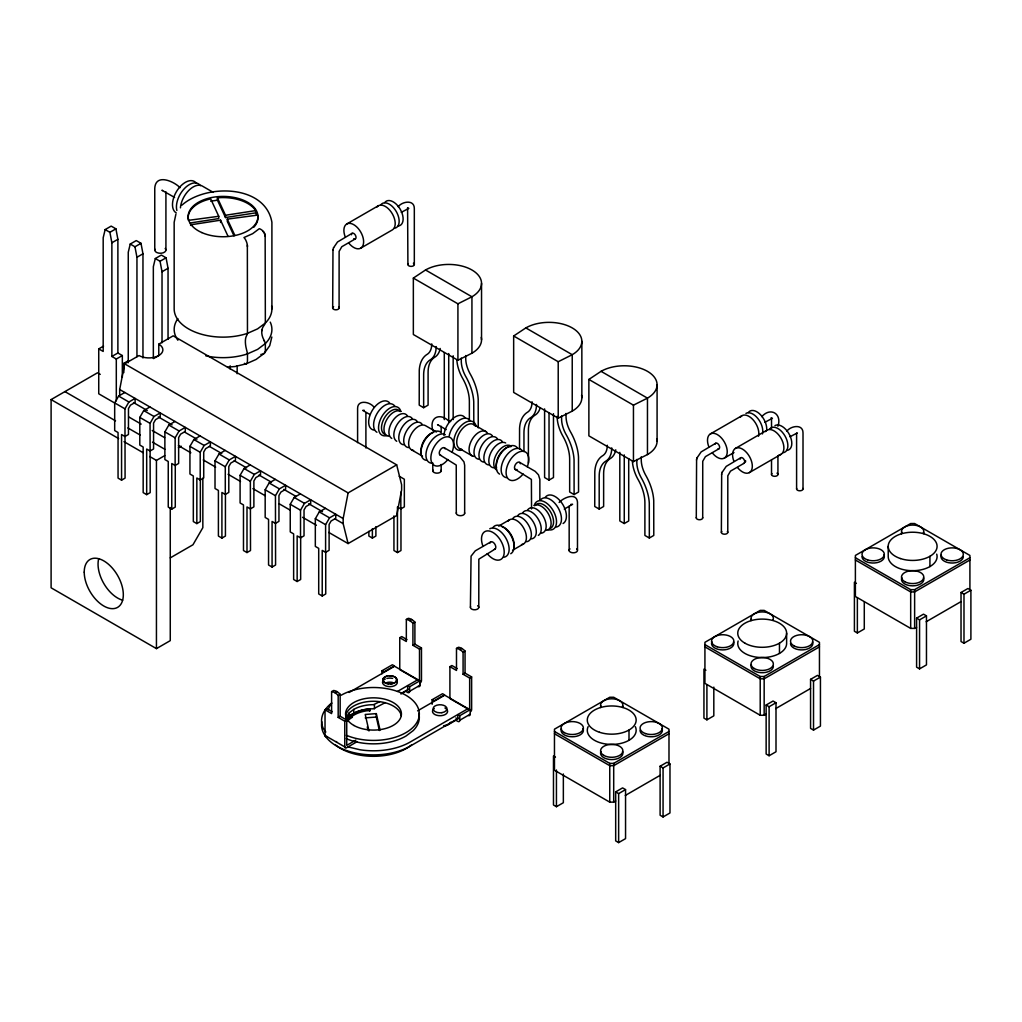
<?xml version="1.0" encoding="UTF-8"?>
<svg xmlns="http://www.w3.org/2000/svg" width="1022" height="1022" viewBox="0 0 1022 1022"><rect width="100%" height="100%" fill="white"/><g stroke="black" fill="none" stroke-linecap="round" stroke-linejoin="round"><path stroke-width="1.5" d="M431.744 343.89L431.706 345.206A22.88 13.209 60 0 1 427.579 354.085L426.647 354.66A39.666 22.906 60 0 0 419.263 370.36L419.212 405.134L423.645 407.701L428.09 405.134L428.09 372.34A33.394 19.277 60 0 1 434.363 357.457A29.165 16.837 60 0 0 440.214 348.476M532.053 401.799L532.015 403.115A22.88 13.209 60 0 1 527.889 411.994L526.943 412.581A39.666 22.906 60 0 0 519.572 428.269L519.521 448.965M607.285 445.234L607.247 446.55A22.88 13.209 60 0 1 603.108 455.429L602.175 456.016A39.666 22.906 60 0 0 594.804 471.704L594.74 506.49L599.186 509.045L603.632 506.49L603.632 473.684A33.394 19.277 60 0 1 609.904 458.801A29.165 16.837 60 0 0 615.755 449.821M332.98 249.687L332.674 307.954M696.595 459.619L696.289 517.886M721.673 474.093L721.366 532.36M119.689 394.607L119.689 389.523L124.62 363.87L139.03 355.554A13.963 8.061 0 0 0 158.78 355.554A13.963 8.061 0 0 0 158.78 344.146L173.191 335.829L396.677 464.857L401.62 484.798L401.62 489.883L396.677 515.535L348.106 543.576L328.79 532.436M348.106 543.576L343.162 523.634L343.162 518.55L348.106 492.898L396.677 464.857M175.886 214.25L174.162 222.285L174.162 308.925A48.864 28.22 0 0 0 247.465 333.351L257.595 328.867L265.35 323.029A48.864 28.22 0 0 0 271.635 305.974M271.839 337.03L269.719 345.692L264.545 352.973M345.883 719.411L346.522 716.639L349.307 712.743L353.753 709.409A27.926 16.122 0 0 1 373.503 704.682L379.865 701.629M105.151 229.58L109.891 232.313L111.871 242.789L111.871 356.461L117.888 352.986L117.888 239.314L115.92 228.839L111.181 226.105L105.151 229.58L103.184 237.781L103.184 351.44L98.738 348.885L98.738 393.802L114.962 403.166M142.965 357.994L142.965 253.788L140.998 243.313L136.258 240.579L130.228 244.054L128.261 252.255L128.261 362.772M168.042 339.317L168.042 268.275L166.075 257.8L161.335 255.053L155.306 258.54L153.338 266.729L153.338 358.3M333.53 247.809L337.516 241.984L352.143 233.297M697.145 457.741L701.13 451.916L715.758 443.229M722.222 472.215L726.208 466.39L740.835 457.703M332.878 250.02L333.581 247.643M696.493 459.938L697.196 457.575M721.57 474.425L722.273 472.049M121.567 480.148L121.567 434.542L124.952 436.496L128.465 434.465L128.465 408.583L130.433 405.172L135.096 402.476L135.096 398.414L128.9 402.004L124.952 408.838L125.08 478.117L121.567 480.148L118.054 478.117L118.054 432.51L114.681 430.569L114.681 402.911L118.629 396.063L124.825 392.486M146.683 494.648L146.683 449.041L150.055 450.996L153.568 448.965L153.568 423.082L155.548 419.659L160.211 416.976L160.211 412.914L154.003 416.491L150.055 423.338L150.196 492.617L146.683 494.648L143.169 492.617L143.169 447.01L139.797 445.068L139.797 417.41L143.744 410.563L149.94 406.986M175.273 464.64L175.273 507.091L171.76 509.122L168.247 507.091L168.247 461.497L164.874 459.542L164.874 431.884L168.822 425.05L175.018 421.46M175.132 465.47L175.132 437.812L179.08 430.977L185.289 427.388L185.289 431.45L180.626 434.146L178.646 437.557L178.646 463.439L175.132 465.47L171.76 463.515L171.76 509.122M200.35 479.114L200.35 521.565L196.837 523.596L193.324 521.565L193.324 475.971L189.939 474.016L189.939 446.358L193.899 439.524L200.095 435.947M200.21 479.944L200.21 452.286L204.157 445.451L210.366 441.874L210.366 445.924L205.703 448.62L203.723 452.043L203.723 477.913L200.21 479.944L196.837 478.002L196.837 523.596M225.428 493.588L225.428 536.052L221.915 538.083L218.401 536.052L218.401 490.445L215.016 488.503L215.016 460.845L218.976 453.998L225.172 450.421M225.287 494.431L225.287 466.773L229.235 459.926L235.443 456.349L235.443 460.411L230.78 463.094L228.8 466.517L228.8 492.4L225.287 494.431L221.915 492.476L221.915 538.083M246.992 552.557L246.992 506.95L250.364 508.905L253.878 506.874L253.878 480.992L255.858 477.581L260.521 474.885L260.521 470.823L254.312 474.412L250.364 481.247L250.505 550.526L246.992 552.557L243.479 550.526L243.479 504.919L240.093 502.977L240.093 475.319L244.054 468.485L250.249 464.895M272.069 567.031L272.069 521.437L275.442 523.379L278.955 521.348L278.955 495.478L280.935 492.055L285.598 489.359L285.598 485.309L279.389 488.886L275.442 495.721L275.582 565L272.069 567.031L268.556 565L268.556 519.406L265.171 517.451L265.171 489.793L269.131 482.959L275.327 479.382M300.66 537.023L300.66 579.487L297.147 581.505L293.633 579.487L293.633 533.88L290.248 531.938L290.248 504.28L294.195 497.433L300.404 493.856M300.519 537.866L300.519 510.208L304.467 503.361L310.675 499.784L310.675 503.846L306.012 506.529L304.032 509.952L304.032 535.835L300.519 537.866L297.147 535.911L297.147 581.505M325.737 551.51L325.737 593.961L322.224 595.992L318.711 593.961L318.711 548.354L315.325 546.412L315.325 518.754L319.273 511.907L325.481 508.33M325.596 552.34L325.596 524.682L329.544 517.847L335.753 514.258L335.753 518.32L331.09 521.016L329.11 524.427L329.11 550.309L325.596 552.34L322.224 550.385L322.224 595.992M346.522 720.74L349.307 716.844L353.753 713.509A27.926 16.122 0 0 1 373.503 708.783L385.294 702.599M181.967 205.115C205.767 183.819 265.35 184.267 271.903 222.285L271.903 308.925M264.11 353.446L256.139 359.425L246.443 363.73M413.348 278.086L425.522 269.987A32.806 18.945 0 0 1 471.934 269.987A32.806 18.945 0 0 1 471.934 296.776L471.934 353.216L457.92 360.242L413.348 334.513L413.348 278.086L457.92 303.815L471.934 296.776L425.522 269.987M513.657 335.995L525.832 327.909A32.806 18.945 0 0 1 572.231 327.909A32.806 18.945 0 0 1 572.231 354.698L572.231 411.125L558.216 418.151L513.657 392.422L513.657 335.995L558.216 361.724L572.231 354.698L525.832 327.909M588.876 379.43L601.064 371.331A32.806 18.945 0 0 1 647.463 371.331A32.806 18.945 0 0 1 647.463 398.133L647.463 454.56L633.448 461.586L588.876 435.857L588.876 379.43L633.448 405.159L647.463 398.133L601.064 371.331M109.891 232.313L115.92 228.839M111.871 242.789L117.888 239.314M130.228 244.054L134.968 246.787L140.998 243.313M136.948 356.729L136.948 257.276L142.965 253.788M155.306 258.54L160.045 261.274L166.075 257.8M162.025 342.792L162.025 271.75L168.042 268.275M98.738 348.885L103.554 346.1M346.765 223.984L378.357 205.741M111.871 356.461L116.304 359.029L122.333 355.554L122.333 377.233M170.265 507.512L170.265 640.641L156.443 648.625L51.1 587.803L51.1 399.589L97.499 372.787L100.233 374.371M123.815 372.647L123.815 363.359L128.631 360.574M398.158 206.725C402.157 201.398 414.408 199.264 414.319 208.539L414.319 264.519M355.362 238.854L341.808 246.711L339.125 251.361L339.087 307.954M401.263 212.359L408.787 208.36L407.944 208.233M153.517 358.594L158.78 355.554L158.78 344.146M360.728 248.167L392.32 229.924A13.963 8.061 60 0 0 391.349 212.257A13.963 8.061 60 0 0 376.799 207.198M149.685 456.502L156.443 460.398L164.734 455.62M178.416 447.725L181.124 446.154M170.265 557.871L192.966 544.764L202.841 527.659L202.841 478.245M450.945 420.898L448.722 422.188L448.722 353.548M398.58 507.602L400.828 508.905L404.342 506.874L404.342 479.216L399.206 476.252M368.865 531.325L368.865 536.052L372.378 538.083L375.892 536.052L375.892 526.611M393.943 515.931L393.943 550.526L397.456 552.557L400.969 550.526L400.969 508.075M544.598 408.902L544.598 477.53L549.031 480.097L553.477 477.53L553.477 413.693M498.608 526.087L509.569 519.764M490.713 541.941L475.268 550.845L471.065 556.16L470.401 607.311M559.136 502.466C562.994 497.957 576.408 491.786 577.481 502.006L577.481 550.066M557.131 416.363A29.165 16.837 60 0 0 563.403 437.084A33.394 19.277 60 0 1 569.663 459.21L569.663 492.004L574.109 494.571L578.554 492.004L578.503 457.166A39.666 22.906 60 0 0 571.119 432.945L570.187 431.297A22.88 13.209 60 0 1 566.06 417.64L566.022 413.45M564.297 509.084L572.588 504.293L570.736 504.421M495.006 549.121L478.833 559.175L478.781 607.438M710.379 433.916L741.972 415.673M512.559 550.27L523.532 543.947M418.19 680.256L399.755 669.614L399.755 637.702L406.334 641.497L406.334 619.46L408.315 618.323A12.111 6.988 60 0 1 414.894 622.117L414.894 644.154L421.473 647.961L421.473 680.563A1.955 1.124 -60 0 1 420.106 682.952M761.773 416.657C770.537 406.679 782.239 413.808 777.934 426.251M409.63 620.597L411.611 619.46M406.334 619.46A12.111 6.988 60 0 1 412.926 623.254L414.894 622.117M718.977 448.786L705.423 456.642L702.74 461.292L702.702 517.886M764.878 422.29L772.402 418.292L771.125 417.768M399.755 637.702L401.735 636.565L406.999 639.606M735.457 448.39L767.049 430.16M724.343 458.099L733.962 452.554M326.657 736.44A2.325 1.341 -60 0 1 325.022 735.495L325.022 709.805L331.601 713.599L331.601 691.626L333.581 690.489A11.216 6.477 60 0 1 340.16 694.296L340.16 716.269L346.739 720.063L346.739 745.37L355.835 740.12M412.926 623.254L412.926 645.304L414.894 644.154M619.817 452.337L619.817 520.965L624.263 523.532L628.709 520.965L628.709 458.725M786.851 431.143C790.849 425.804 803.1 423.67 803.011 432.945L803.011 488.925M334.897 692.699L336.864 691.562M331.601 691.626A11.216 6.477 60 0 1 338.18 695.433L340.16 694.296M381.985 670.764L392.384 664.76L394.364 665.897L383.953 671.901L381.985 670.764L381.985 673.805M412.926 645.304L419.505 649.098L421.473 647.961M744.054 463.273L730.5 471.129L727.817 475.767L727.779 532.36M789.955 436.764L797.377 432.919M349.154 692.456L394.556 666.242L417.857 679.694M325.022 709.805L327.002 708.668L332.265 711.708M749.42 472.573L781.012 454.343M456.489 648.421A12.111 6.988 60 0 1 463.081 652.215L463.081 674.252L469.66 678.059L469.66 709.971L449.91 698.575L449.91 666.651L456.489 670.458L456.489 648.421L458.469 647.271A12.111 6.988 60 0 1 465.048 651.078L465.048 673.115L471.627 676.922L471.627 709.524A2.057 1.188 -60 0 1 470.644 711.682M338.18 695.433L338.18 717.406L340.16 716.269M632.414 461.42A29.165 16.837 60 0 0 638.635 480.519A33.394 19.277 60 0 1 644.895 502.645L644.895 535.439L649.34 538.006L653.786 535.439L653.735 500.601A39.666 22.906 60 0 0 646.351 476.38L645.419 474.732A22.88 13.209 60 0 1 641.279 461.075L641.241 456.885M459.785 649.558L461.765 648.421M463.081 652.215L465.048 651.078M338.18 717.406L344.772 721.2L346.739 720.063M397.507 691.434L418.062 679.579L420.029 680.716L420.029 685.277A2.798 1.61 60 0 1 418.062 686.414M407.65 690.144L407.65 685.583L409.63 686.72L420.029 680.716M401.582 693.197L408.366 689.275M400.943 694.015L405.683 691.281L407.65 692.418L420.029 685.277M449.91 666.651L451.89 665.514L457.153 668.554M463.081 674.252L465.048 673.115M357.138 741.653L346.407 747.849A2.325 1.341 -60 0 1 344.772 746.903L344.772 721.2M432.14 699.712L442.539 693.708L444.519 694.845L434.107 700.862L432.14 699.712L432.14 704.273M469.66 678.059L471.627 676.922M417.576 710.865L444.711 695.19L468.012 708.642M455.838 717.955L457.805 719.092L457.805 714.544L459.785 715.681L470.184 709.677L470.184 714.237A2.798 1.61 60 0 1 468.472 715.502M458.38 718.313L410.218 746.111A51.943 29.983 0 0 1 351.134 751.975A51.943 29.983 0 0 1 321.841 721.775M443.65 725.748A13.963 8.061 0 0 0 449.91 723.653L455.838 720.242L457.805 721.379A2.798 1.61 60 0 0 459.785 720.242L470.184 714.237M554.461 731.458L609.751 763.383L613.698 763.383L668.988 731.458M704.924 644.601L760.215 676.513L764.162 676.513L819.452 644.601M855.388 557.731L910.679 589.643L914.626 589.643L969.916 557.731M668.988 733.745L613.698 765.67L609.751 765.67L554.461 733.745M819.452 646.875L764.162 678.8L760.215 678.8L704.924 646.875M969.916 560.005L914.626 591.93L910.679 591.93L855.388 560.005M555.457 757.11L553.477 755.973L553.477 804.991L556.441 806.703L563.352 802.717L563.352 773.986M705.908 670.24L703.941 669.103L703.941 718.121L706.905 719.833L713.816 715.847L713.816 687.116M856.372 583.383L854.405 582.233L854.405 631.264L857.369 632.963L864.28 628.977L864.28 601.843M615.678 791.884L622.59 787.898L625.553 789.61L625.553 838.628L618.642 842.613L615.678 840.902L615.678 791.884L618.642 793.596L625.553 789.61M660.11 766.232L667.021 762.246L669.972 763.958L669.972 812.975L663.061 816.961L660.11 815.249L660.11 766.232L663.061 767.944L669.972 763.958M766.142 705.014L773.054 701.028L776.005 702.74L776.005 751.758L769.106 755.743L766.142 754.032L766.142 705.014L769.106 706.726L776.005 702.74M810.561 679.362L817.472 675.376L820.436 677.088L820.436 726.105L813.525 730.091L810.561 728.392L810.561 679.362L813.525 681.074L820.436 677.088M916.593 618.144L923.505 614.158L926.469 615.87L926.469 664.888L919.557 668.873L916.593 667.174L916.593 618.144L919.557 619.856L926.469 615.87M961.025 592.505L967.936 588.506L970.9 590.218L970.9 639.235L963.989 643.234L961.025 641.522L961.025 592.505L963.989 594.204L970.9 590.218M668.988 763.881L668.988 729.184L613.698 697.26L609.751 697.26L554.461 729.184L554.461 770.23L609.751 802.142L613.698 802.142L615.678 801.005M625.272 795.474L660.11 775.353M819.452 677.011L819.452 642.314L764.162 610.389L760.215 610.389L704.924 642.314L704.924 683.36L760.215 715.272L764.162 715.272L766.142 714.135M775.724 708.604L810.561 688.483M969.916 590.141L969.916 555.444L914.626 523.532L910.679 523.532L855.388 555.444L855.388 596.49L910.679 628.402L914.626 628.402L916.593 627.265M926.188 621.734L961.025 601.613M246.098 363.87L234.971 366.54L227.51 367.102M364.317 410.32L362.746 410.384L369.938 414.498M255.564 212.883L225.504 217.533L217.443 200.184L217.443 197.898L218.478 197.744A34.901 20.159 0 0 1 255.283 210.008L256.458 214.824M210.711 201.219L217.443 200.184M218.759 216.294L188.431 220.356A34.901 20.159 0 0 1 209.676 199.098L210.711 198.945L218.759 216.294L218.759 218.58L190.207 222.988M217.443 197.898L225.504 215.259L255.564 210.609M227.944 236.095L220.56 220.19L190.514 224.84L190.782 225.428M234.025 235.89L227.306 221.429L227.306 219.142L257.646 215.093A34.901 20.159 0 0 1 253.712 227.331M387.479 676.027L389.28 675.823A7.026 4.062 0 0 1 396.881 679.477L396.804 680.537A7.026 4.062 0 0 1 390.493 683.871L388.667 683.833A7.026 4.062 0 0 1 382.88 680.192A7.026 4.062 0 0 1 387.479 676.027A7.013 4.05 0 0 0 382.905 680.192A7.013 4.05 0 0 0 388.667 683.82M347.889 720.663A27.249 15.739 0 0 1 366.438 710.839L369.964 710.571L369.632 709.089L365.761 709.383A29.868 17.246 0 0 0 353.51 713.228M380.056 730.117L376.3 713.624L365.224 714.467L368.98 730.96M365.224 717.891L376.3 717.048L379.379 730.538M162.562 190.552L161.936 190.258L174.583 197.45M347.531 746.775L360.051 749.778A51.943 29.983 0 0 0 410.218 742.01L468.217 708.527L470.184 709.677M438.285 424.948L437.557 424.667L446.205 429.61M213.253 192.366L202.292 186.042A18.153 10.476 -60 0 0 188.827 190.373A18.153 10.476 -60 0 0 180.434 207.862M262.846 231.342L264.11 232.505A6.975 4.931 45 0 1 265.145 234.843L265.35 323.029A22.548 15.943 45 0 1 263.702 325.903A16.556 11.702 45 0 0 263.702 339.572A22.548 15.943 45 0 1 265.35 343.545L265.35 350.393A6.975 4.931 45 0 1 260.878 354.404M180.025 187.69C174.021 181.341 155.612 173.114 154.756 188.265L154.756 250.045M473.582 424.449L485.923 431.578M449.667 421.945C440.61 412.185 428.933 416.721 432.791 430.39M519.789 462.455L535.209 471.359L538.479 474.847L539.859 479.42L539.859 499.554M515.101 469.341L531.389 479.42L531.555 508.956M436.471 431.987L425.497 425.65A13.963 8.061 -60 0 0 410.678 435.321A13.963 8.061 -60 0 0 413.578 450.459M459.619 448.632L471.96 455.761M374.09 407.305C370.36 401.812 357.419 399.091 357.598 408.557L357.598 442.641M444.251 447.764L459.696 456.681L463.962 461.867L464.665 465.291L464.665 513.325M440.175 455.084L456.246 465.061L456.285 513.21M411.534 449.833L422.508 456.17M244.437 363.334L245.472 363.973M117.888 352.986L122.333 355.554M123.815 363.359L348.106 492.898M119.689 389.523L343.162 518.55M133.486 402.566L147.27 410.537M158.308 416.899L172.105 424.871M184.522 432.038L196.939 439.205M209.357 446.371L221.774 453.538M234.191 460.705L246.596 467.884M259.013 475.051L271.43 482.218M283.848 489.385L296.265 496.551M308.682 503.718L322.479 511.69M334.897 518.857L343.162 523.634M118.629 396.063L128.9 402.004M143.744 410.563L154.003 416.491M168.822 425.05L179.08 430.977M193.899 439.524L204.157 445.451M218.976 453.998L229.235 459.926M244.054 468.485L254.312 474.412M269.131 482.959L279.389 488.886M294.195 497.433L304.467 503.361M319.273 511.907L329.544 517.847M114.681 402.911L124.952 408.838M139.797 417.41L150.055 423.338M164.874 431.884L175.132 437.812M189.939 446.358L200.21 452.286M215.016 460.845L225.287 466.773M240.093 475.319L250.364 481.247M265.171 489.793L275.442 495.721M290.248 504.28L300.519 510.208M315.325 518.754L325.596 524.682M128.759 416.95L141.177 424.117M152.214 430.479L164.631 437.659M178.428 445.618L190.833 452.784M203.25 459.951L215.668 467.118M228.085 474.285L240.502 481.451M252.919 488.631L265.337 495.798M279.134 503.757L290.159 510.131M302.576 517.298L316.373 525.257M64.923 391.605L115.537 420.834M127.852 427.937L140.167 435.04M152.482 442.156L164.798 449.258M51.1 399.589L118.629 438.566M124.032 441.683L142.939 452.605M325.022 735.495L345.091 747.082M336.123 741.525L336.775 742.01M396.025 679.988L396.715 680.639A7.422 4.292 0 0 1 390.123 686.656A7.422 4.292 0 0 1 382.995 680.831L383.927 679.847A7.422 4.292 0 0 1 385.268 679.042M325.814 732.033L323.322 728.571A51.943 29.983 0 0 1 331.703 703.008M264.161 340.569L264.481 341.22M227.306 219.142L234.69 235.047M407.599 207.67L407.906 264.519M264.11 232.505L265.35 236.389M367.281 726.885L367.958 729.874M160.045 261.274L162.025 271.75M134.968 246.787L136.948 257.276M263.587 231.764A6.975 4.931 45 0 0 259.307 228.673L252.651 233.68L243.977 237.526A6.975 2.849 71.6 0 1 247.35 245.127L247.465 333.351A22.548 9.211 71.6 0 1 246.506 335.816A16.556 6.758 71.6 0 0 246.506 349.498A22.548 9.211 71.6 0 1 247.465 353.88L247.465 360.715A6.975 2.849 71.6 0 1 244.884 363.64M247.35 245.127L247.465 246.711M963.989 594.204L963.989 643.234M929.931 556.3L929.931 566.558M919.557 619.856L919.557 668.873M914.626 589.643L914.626 628.402M910.679 589.643L910.679 628.402M888.22 546.323L888.22 556.594A24.439 14.104 0 0 0 914.779 570.646A24.439 14.104 0 0 0 936.714 554.141M857.369 597.857L857.369 632.963M813.525 681.074L813.525 730.091M796.598 433.187L796.598 488.925M786.621 633.193L786.621 643.451A24.439 14.104 0 0 1 760.061 657.504A24.439 14.104 0 0 1 738.127 640.998M779.467 643.17L779.467 653.428M777.934 455.786L777.934 474.451M771.521 418.713L771.521 428.269M771.521 460.117L771.521 474.451M769.106 706.726L769.106 755.743M764.162 676.513L764.162 715.272M760.215 676.513L760.215 715.272M706.905 684.727L706.905 719.833M663.061 767.944L663.061 816.961M657.082 384.732L657.082 441.159M649.34 538.006L649.289 503.169A39.666 22.906 60 0 0 641.905 478.948L640.973 477.287A22.88 13.209 60 0 1 636.847 463.63L636.808 459.453M633.448 405.159L633.448 461.586M629.003 730.04L629.003 740.298M624.263 454.905L624.263 523.532M618.642 793.596L618.642 842.613M613.698 763.383L613.698 802.142M609.751 763.383L609.751 802.142M599.186 509.045L599.186 476.252A33.394 19.277 60 0 1 605.458 461.369A29.165 16.837 60 0 0 611.731 447.892M581.85 341.297L581.85 397.724M574.109 494.571L574.057 459.734A39.666 22.906 60 0 0 566.673 435.513L565.741 433.865A22.88 13.209 60 0 1 561.615 420.195L561.576 416.018M569.165 506.158L569.165 550.679M558.216 361.724L558.216 418.151M556.441 770L556.441 806.703M549.031 413.067L549.031 480.097M528.4 463.055L528.4 430.262A33.394 19.277 60 0 1 534.672 415.366A29.165 16.837 60 0 0 540.204 407.752M523.954 451.558L523.954 432.817A33.394 19.277 60 0 1 530.226 417.934A29.165 16.837 60 0 0 536.499 404.457M481.541 283.388L481.541 339.815M478.245 427.835L478.194 399.257A39.666 22.906 60 0 0 470.81 375.036L469.877 373.375A22.88 13.209 60 0 1 465.751 359.718L465.713 355.541M473.799 424.143L473.748 401.825A39.666 22.906 60 0 0 466.377 377.603L465.432 375.943A22.88 13.209 60 0 1 461.305 362.286L461.267 358.109M469.366 420.042L469.366 401.301A33.394 19.277 60 0 0 463.094 379.175A29.165 16.837 60 0 1 456.872 360.076M459.785 715.681L459.785 720.242M457.92 303.815L457.92 360.242M453.168 355.771L453.168 419.62M444.289 352.59L444.289 419.62M441.172 426.276L441.172 432.638M441.172 464.448L441.172 470.81M432.791 462.94L432.791 470.682M423.645 407.701L423.645 374.908A33.394 19.277 60 0 1 429.917 360.025A29.165 16.837 60 0 0 436.19 346.547M419.505 649.098L419.505 681.022M409.63 686.72L409.63 691.281A2.798 1.61 60 0 1 407.65 692.418M400.828 492.157L400.828 508.905M397.456 506.95L397.456 552.557M376.3 713.624L376.3 717.048M374.448 704.758L374.448 708.859M372.378 528.642L372.378 538.083M369.632 709.089L369.632 711.363M365.902 412.99L365.902 448.006M353.753 709.409L353.753 713.509M349.307 712.743L349.307 716.844M346.522 716.639L346.522 719.373M261.785 329.799L261.785 330.911M237.155 365.812L237.155 373.733M230.167 365.812L230.167 368.98M225.504 215.259L225.504 217.533M220.56 220.19L220.56 222.464M165.922 191.842L165.922 250.045M156.443 460.398L156.443 648.625M116.304 359.029L116.304 400.841M581.569 395.258A32.806 18.945 0 0 1 572.231 411.125M481.26 337.349A32.806 18.945 0 0 1 471.934 353.216M656.801 438.693A32.806 18.945 0 0 1 647.463 454.56M662.013 728.66A11.165 6.451 0 0 1 652.675 736.721A11.165 6.451 0 0 1 640.053 730.321M600.553 707.518A11.165 6.451 0 0 1 600.936 705.857M622.513 705.857A11.165 6.451 0 0 1 622.896 707.518M635.326 726.668A24.439 14.104 0 0 1 611.731 744.425A24.439 14.104 0 0 1 588.123 726.668M600.936 706.917A11.165 6.451 0 0 1 611.731 698.793A11.165 6.451 0 0 1 622.513 706.917M622.513 751.451A11.165 6.451 0 0 1 611.731 759.576A11.165 6.451 0 0 1 600.936 751.451M583.025 728.66A11.165 6.451 0 0 1 572.231 736.773A11.165 6.451 0 0 1 561.448 728.66M812.464 641.79A11.165 6.451 0 0 1 803.139 649.851A11.165 6.451 0 0 1 790.504 643.451M751.017 620.661A11.165 6.451 0 0 1 751.4 618.987M751.4 620.047A11.165 6.451 0 0 1 762.195 611.923A11.165 6.451 0 0 1 772.977 620.047M773.36 666.255A11.165 6.451 0 0 1 760.726 672.655A11.165 6.451 0 0 1 751.4 664.581M733.489 641.79A11.165 6.451 0 0 1 722.695 649.903A11.165 6.451 0 0 1 711.912 641.79M963.312 556.594A11.165 6.451 0 0 1 950.69 562.981A11.165 6.451 0 0 1 941.351 554.92M901.481 533.791A11.165 6.451 0 0 1 901.864 532.117M923.441 532.117A11.165 6.451 0 0 1 923.824 533.791M901.864 533.177A11.165 6.451 0 0 1 912.646 525.053A11.165 6.451 0 0 1 923.441 533.177M923.441 577.724A11.165 6.451 0 0 1 912.646 585.836A11.165 6.451 0 0 1 901.864 577.724M883.953 554.92A11.165 6.451 0 0 1 874.615 562.981A11.165 6.451 0 0 1 861.993 556.594M483.879 462.097A13.963 8.061 -60 0 1 481.835 445.337A13.963 8.061 -60 0 1 497.356 438.732M478.935 459.248A13.963 8.061 -60 0 1 476.891 442.488A13.963 8.061 -60 0 1 492.425 435.883M488.81 464.946A13.963 8.061 -60 0 1 486.766 448.185A13.963 8.061 -60 0 1 502.3 441.581M493.741 467.795A13.963 8.061 -60 0 1 490.854 452.657A13.963 8.061 -60 0 1 505.66 442.973M496.641 470.018A13.963 8.061 -60 0 1 496.641 453.896A13.963 8.061 -60 0 1 510.604 445.835M496.551 467.808A13.963 8.061 -60 0 1 500.077 453.768A13.963 8.061 -60 0 1 511.026 446.627M499.541 474.106A16.058 9.275 -60 0 1 500.652 453.794A16.058 9.275 -60 0 1 517.4 447.968M506.823 477.683A16.058 9.275 -60 0 1 504.472 458.418A16.058 9.275 -60 0 1 522.344 450.817M523.123 473.978A16.058 9.275 -60 0 1 506.26 474.63A16.058 9.275 -60 0 1 519.419 451.852A16.058 9.275 -60 0 1 527.275 466.773M462.174 450.05A16.058 9.275 -60 0 1 457.09 431.054A16.058 9.275 -60 0 1 476.086 425.97M449.207 435.781A16.058 9.275 -60 0 1 458.699 420.694A16.058 9.275 -60 0 1 470.018 420.604M474.004 456.4A13.963 8.061 -60 0 1 471.96 439.639A13.963 8.061 -60 0 1 487.494 433.034M461.663 449.271A13.963 8.061 -60 0 1 459.619 432.51A13.963 8.061 -60 0 1 475.153 425.906M443.931 435.385A16.058 9.275 -60 0 1 452.784 418.611A16.058 9.275 -60 0 1 465.074 417.755M517.068 469.507A4.19 2.414 -60 0 1 514.488 467.476A4.19 2.414 -60 0 1 517.298 462.57A4.19 2.414 -60 0 1 520.377 463.745M441.057 470.184A4.19 2.414 0 0 1 436.867 473.16A4.19 2.414 0 0 1 432.958 470.056M403.703 444.762A13.963 8.061 -60 0 1 401.659 428.014A13.963 8.061 -60 0 1 417.193 421.409M408.647 447.61A13.963 8.061 -60 0 1 406.603 430.862A13.963 8.061 -60 0 1 422.124 424.258M396.728 441.287A13.963 8.061 -60 0 1 397.699 423.619A13.963 8.061 -60 0 1 412.262 418.56M391.784 438.438A13.963 8.061 -60 0 1 392.755 420.77A13.963 8.061 -60 0 1 407.318 415.711M388.897 436.215A13.963 8.061 -60 0 1 385.997 421.077A13.963 8.061 -60 0 1 400.816 411.406M384.387 434.158A13.963 8.061 -60 0 1 385.358 416.491A13.963 8.061 -60 0 1 399.921 411.432M386.942 435.576A16.058 9.275 -60 0 1 381.858 416.58A16.058 9.275 -60 0 1 400.854 411.483M376.926 432.268A16.058 9.275 -60 0 1 378.038 411.955A16.058 9.275 -60 0 1 394.786 406.13M374.333 430.147A16.058 9.275 -60 0 1 371.982 410.882A16.058 9.275 -60 0 1 389.842 403.281M447.892 459.504A16.058 9.275 -60 0 1 431.029 460.156A16.058 9.275 -60 0 1 444.187 437.378A16.058 9.275 -60 0 1 452.043 452.299M431.603 463.209A16.058 9.275 -60 0 1 428.269 445.796A16.058 9.275 -60 0 1 445.298 434.669M426.659 460.36A16.058 9.275 -60 0 1 423.325 442.948A16.058 9.275 -60 0 1 440.367 431.821M421.32 453.321A13.963 8.061 -60 0 1 433.417 432.383M464.55 512.699A4.19 2.414 0 0 1 460.373 515.688A4.19 2.414 0 0 1 456.464 512.584M440.801 455.25A4.19 2.414 -60 0 1 440.354 449.846A4.19 2.414 -60 0 1 445.055 448.811M517.873 515.51A13.963 8.061 60 0 1 533.407 522.114A13.963 8.061 60 0 1 531.363 538.875M512.942 518.358A13.963 8.061 60 0 1 528.476 524.963A13.963 8.061 60 0 1 526.432 541.724M522.817 512.661A13.963 8.061 60 0 1 537.368 517.72A13.963 8.061 60 0 1 538.338 535.387M527.748 509.812A13.963 8.061 60 0 1 543.282 516.417A13.963 8.061 60 0 1 541.238 533.177M534.25 505.507A13.963 8.061 60 0 1 549.07 515.177A13.963 8.061 60 0 1 546.17 530.329M535.158 505.532A13.963 8.061 60 0 1 549.708 510.604A13.963 8.061 60 0 1 550.679 528.272M534.212 505.596A16.058 9.275 60 0 1 553.209 510.681A16.058 9.275 60 0 1 548.124 529.677M540.293 500.243A16.058 9.275 60 0 1 558.153 507.832A16.058 9.275 60 0 1 555.802 527.097M545.224 497.382A16.058 9.275 60 0 1 561.972 503.207A16.058 9.275 60 0 1 563.084 523.519M483.023 546.412A16.058 9.275 60 0 1 490.892 531.478A16.058 9.275 60 0 1 504.038 554.256A16.058 9.275 60 0 1 487.187 553.605M492.898 527.595A16.058 9.275 60 0 1 509.646 533.42A16.058 9.275 60 0 1 510.757 553.732M489.768 528.77A16.058 9.275 60 0 1 506.797 539.897A16.058 9.275 60 0 1 503.476 557.309M507.998 521.207A13.963 8.061 60 0 1 523.532 527.825A13.963 8.061 60 0 1 521.488 544.573M501.661 526.483A13.963 8.061 60 0 1 513.747 547.434M576.651 548.916A4.19 2.414 0 0 1 576.267 552.097A4.19 2.414 0 0 1 570.761 552.289L569.995 551.842A4.19 2.414 0 0 1 570.008 548.891M477.632 605.714A4.19 2.414 0 0 1 475.575 609.725A4.19 2.414 0 0 1 470.58 606.685M489.985 543.065A4.19 2.414 60 0 1 494.597 543.768A4.19 2.414 60 0 1 494.405 549.338M341.093 695.267A45.824 26.457 0 0 1 404.239 694.347A45.824 26.457 0 0 1 408.966 730.717A45.824 26.457 0 0 1 346.292 735.252M328.241 709.83A45.824 26.457 0 0 1 331.639 703.2M418.752 713.241A45.824 26.457 0 0 1 413.182 730.615L405.9 736.096A45.824 26.457 0 0 1 346.292 738.676M347.633 720.842A29.868 17.246 0 0 1 352.373 717.265M347.633 717.418A29.868 17.246 0 0 1 352.373 713.841M389.28 675.81A7.013 4.05 0 0 1 396.868 679.477A7.013 4.05 0 0 1 390.493 683.871M450.651 722.26A11.165 6.451 0 0 1 445.068 725.99M386.916 678.455A7.422 4.292 0 0 1 392.601 678.378M444.94 708.003A7.576 4.382 0 0 1 446.41 713.714A7.576 4.382 0 0 1 436.803 715.298L435.142 714.685A7.576 4.382 0 0 1 434.261 708.514M411.598 744.846A46.501 26.84 0 0 1 335.395 744.846M386.916 682.555A7.422 4.292 0 0 1 392.601 682.479M345.653 716.167A27.926 16.122 0 0 1 373.196 701.271A27.926 16.122 0 0 1 401.288 715.809M122.653 600.182A27.645 15.956 60 0 1 98.712 558.715M765.491 431.603A13.963 8.061 60 0 1 781.012 438.221A13.963 8.061 60 0 1 778.968 454.969M733.898 461.254A13.963 8.061 60 0 1 740.733 448.275A13.963 8.061 60 0 1 752.166 468.076A13.963 8.061 60 0 1 737.501 467.514M769.438 429.329A13.963 8.061 60 0 1 784.973 435.934A13.963 8.061 60 0 1 782.916 452.695M774.957 425.599A13.963 8.061 60 0 1 789.763 435.27A13.963 8.061 60 0 1 786.876 450.408M740.171 459.172A3.207 1.852 60 0 1 743.582 458.865A3.207 1.852 60 0 1 743.582 463.413M727.357 531.44A3.207 1.852 0 0 1 724.572 534.212A3.207 1.852 0 0 1 721.788 531.44M745.511 460.577A3.207 1.852 60 0 1 745.511 461.931M802.909 488.452A3.207 1.852 0 0 1 799.804 490.79A3.207 1.852 0 0 1 796.7 488.452M176.87 210.481A18.153 10.476 -60 0 1 184.356 188.623A18.153 10.476 -60 0 1 200.389 185.659M176.244 212.921A18.153 10.476 -60 0 1 177.509 189.951A18.153 10.476 -60 0 1 196.441 183.372M165.181 248.435A5.583 3.219 0 0 1 161.067 253.239A5.583 3.219 0 0 1 154.948 249.202M345.206 236.836A13.963 8.061 60 0 1 352.041 223.856A13.963 8.061 60 0 1 363.474 243.67A13.963 8.061 60 0 1 348.809 243.095M380.746 204.924A13.963 8.061 60 0 1 396.268 211.528A13.963 8.061 60 0 1 394.224 228.276M384.694 202.637A13.963 8.061 60 0 1 400.228 209.242A13.963 8.061 60 0 1 398.184 226.003M351.479 234.766A3.207 1.852 60 0 1 353.753 233.45A3.207 1.852 60 0 1 356.026 237.385A3.207 1.852 60 0 1 353.753 238.701M338.665 307.022A3.207 1.852 0 0 1 337.72 309.474A3.207 1.852 0 0 1 333.415 309.142A3.207 1.852 0 0 1 333.606 306.638M413.386 263.203A3.207 1.852 0 0 1 413.578 265.707A3.207 1.852 0 0 1 409.273 266.039A3.207 1.852 0 0 1 408.327 263.599M740.413 417.129A13.963 8.061 60 0 1 752.741 419.416A13.963 8.061 60 0 1 758.49 436.228M708.821 446.767A13.963 8.061 60 0 1 715.656 433.788A13.963 8.061 60 0 1 727.089 453.602A13.963 8.061 60 0 1 712.436 453.027M745.932 413.399A13.963 8.061 60 0 1 757.839 418.471A13.963 8.061 60 0 1 762.45 433.941M748.308 412.569A13.963 8.061 60 0 1 759.41 413.667A13.963 8.061 60 0 1 766.73 428.908M715.17 444.059A3.207 1.852 60 0 1 718.977 445.081A3.207 1.852 60 0 1 717.955 448.875M702.599 517.4A3.207 1.852 0 0 1 699.495 519.738A3.207 1.852 0 0 1 696.391 517.4M777.001 473.135A3.207 1.852 0 0 1 777.193 475.639A3.207 1.852 0 0 1 772.888 475.971A3.207 1.852 0 0 1 771.942 473.531M270.242 322.134A48.864 28.22 0 0 1 265.35 343.545L257.595 349.396L247.465 353.88A48.864 28.22 0 0 1 205.831 355.848M177.892 340.237A48.864 28.22 0 0 1 177.892 318.647M441.849 712.679L440.035 712.819A6.975 4.037 0 0 1 433.711 707.083A6.975 4.037 0 0 1 445.388 706.202A6.975 4.037 0 0 1 441.849 712.679M599.505 732.276A24.439 14.104 0 0 0 636.157 720.063A24.439 14.104 0 0 0 599.505 707.85A24.439 14.104 0 0 0 599.505 732.276M645.636 733.63A11.165 6.451 0 0 0 662.384 728.047A11.165 6.451 0 0 0 645.636 722.465A11.165 6.451 0 0 0 645.636 733.63M603.823 755.399A11.165 6.451 0 0 0 622.513 752.511A11.165 6.451 0 0 0 608.831 744.616A11.165 6.451 0 0 0 603.823 755.399M564.336 732.608A11.165 6.451 0 0 0 583.025 729.708A11.165 6.451 0 0 0 569.343 721.813A11.165 6.451 0 0 0 564.336 732.608M744.91 643.17A24.439 14.104 0 0 0 785.79 636.847A24.439 14.104 0 0 0 755.871 619.575A24.439 14.104 0 0 0 744.91 643.17M793.787 645.738A11.165 6.451 0 0 0 812.464 642.851A11.165 6.451 0 0 0 798.795 634.943A11.165 6.451 0 0 0 793.787 645.738M754.287 668.541A11.165 6.451 0 0 0 772.977 665.641A11.165 6.451 0 0 0 759.295 657.746A11.165 6.451 0 0 0 754.287 668.541M717.112 646.76A11.165 6.451 0 0 0 733.873 641.177A11.165 6.451 0 0 0 717.112 635.595A11.165 6.451 0 0 0 717.112 646.76M900.433 558.549A24.439 14.104 0 0 0 937.085 546.323A24.439 14.104 0 0 0 900.433 534.11A24.439 14.104 0 0 0 900.433 558.549M946.551 559.89A11.165 6.451 0 0 0 963.312 554.307A11.165 6.451 0 0 0 946.551 548.725A11.165 6.451 0 0 0 946.551 559.89M904.751 581.671A11.165 6.451 0 0 0 923.441 578.771A11.165 6.451 0 0 0 909.759 570.876A11.165 6.451 0 0 0 904.751 581.671M867.576 559.89A11.165 6.451 0 0 0 884.324 554.307A11.165 6.451 0 0 0 867.576 548.725A11.165 6.451 0 0 0 867.576 559.89M353.97 725.492A27.926 16.122 0 0 0 400.547 717.968A27.926 16.122 0 0 0 365.978 698.435A27.926 16.122 0 0 0 353.97 725.492M84.226 572.154A27.645 15.956 60 0 0 113.544 608.627A27.645 15.956 60 0 0 113.544 569.535A27.645 15.956 60 0 0 84.226 572.154M201.781 232.569A34.901 20.159 0 0 0 257.646 219.206A34.901 20.159 0 0 0 209.676 197.961A34.901 20.159 0 0 0 201.781 232.569"/></g></svg>
